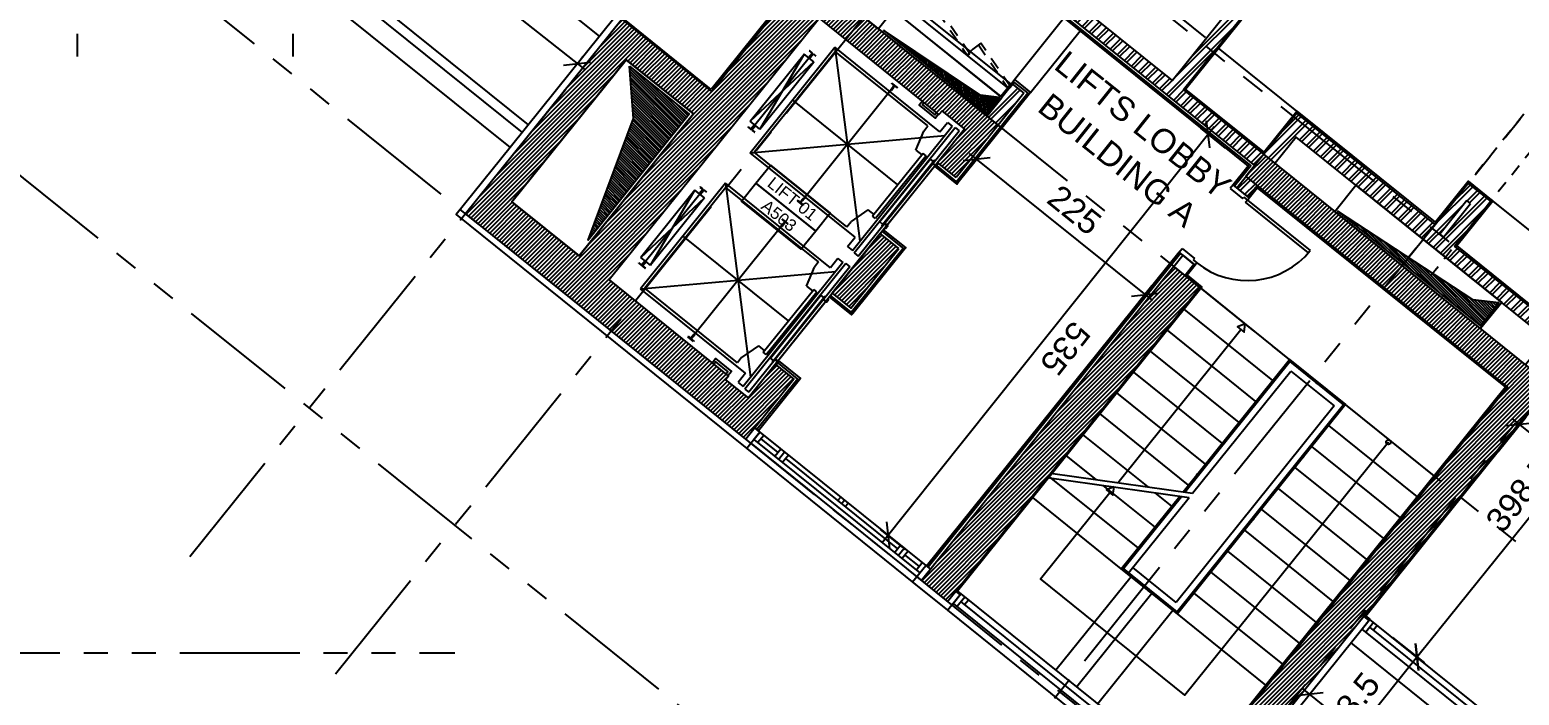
# Model space of a CAD drawing. Extents: x 186.8 to 246.9, y -2.6 to 70.8.
# Drawn here: x 206.82 to 222.35, y 35.06 to 41.99 of the extents above; entities that cross this region are included whole.
import ezdxf
from ezdxf.enums import TextEntityAlignment as Align

# ---------------------------------------------------------------- set-up
doc = ezdxf.new("R2010")
doc.units = 0
doc.header["$MEASUREMENT"] = 0
doc.header["$PDMODE"] = 35
doc.header["$PDSIZE"] = 0.3
for name, pattern in [('AXIS_100$0$A-AXIS$0$PHANTOM', [2.5, 1.25, -0.25, 0.25, -0.25, 0.25, -0.25]), ('HIDDEN2', [0.1875, 0.125, -0.0625]), ('S-9-10TH$0$HIDDEN2', [0.1875, 0.125, -0.0625])]:
    doc.linetypes.add(name, pattern=pattern)
doc.layers.get('0').update_dxf_attribs({"linetype": 'CONTINUOUS'})
doc.layers.get('DEFPOINTS').update_dxf_attribs({"linetype": 'CONTINUOUS'})
for name, color, linetype in [('A-ALU', 9, 'CONTINUOUS'), ('A-ANNO-EVTRTAG', 7, 'CONTINUOUS'), ('A-asc', 15, 'CONTINUOUS'), ('A-BALUST', 1, 'CONTINUOUS'), ('A-closet', 252, 'CONTINUOUS'), ('a-dim', 3, 'CONTINUOUS'), ('A-Door', 1, 'CONTINUOUS'), ('A-DOORS', 1, 'CONTINUOUS'), ('A-FLOR-HRAL', 15, 'CONTINUOUS'), ('A-FLOR-STRS', 40, 'CONTINUOUS'), ('A-FLOR-STRS-ARO', 1, 'CONTINUOUS'), ('A-HATCH-CONC', 8, 'CONTINUOUS'), ('A-HATCH-WALL', 8, 'CONTINUOUS'), ('A-NOMENCLATURE', 3, 'CONTINUOUS'), ('A-PLASTER', 8, 'CONTINUOUS'), ('A-PORTE', 1, 'CONTINUOUS'), ('A-PROJECTION', 9, 'CONTINUOUS'), ('a-revetement', 1, 'CONTINUOUS'), ('A-sect-marble', 1, 'CONTINUOUS'), ('a-shaft', 251, 'CONTINUOUS'), ('A-WALL', 4, 'CONTINUOUS'), ('AXIS_100$0$A-AXIS-100', 10, 'AXIS_100$0$A-AXIS$0$PHANTOM'), ('S-9-10TH$0$A-SHAFT 9-10TH', 8, 'CONTINUOUS'), ('S-9-10TH$0$A-STR 9-10TH', 2, 'CONTINUOUS'), ('S-9-10TH$0$S-DROPBEAM 9-10th', 2, 'S-9-10TH$0$HIDDEN2')]:
    doc.layers.add(name, color=color, linetype=linetype)
doc.styles.add('A100-STEXT', font='ARIAL.TTF', dxfattribs={"height": 0.25})
doc.styles.add('BLOCK', font='ARIAL.TTF', dxfattribs={"width": 0.8, "height": 0.25})
doc.dimstyles.new('A100-DIM', dxfattribs={"dimtxt": 0.25, "dimasz": 0.2, "dimexe": 0.1, "dimexo": 0.3, "dimgap": 0.1, "dimtad": 1, "dimlfac": 100, "dimrnd": 0.5, "dimdsep": 46, "dimtxsty": 'A100-STEXT', "dimblk1": 'OBLIQUE', "dimblk2": 'OBLIQUE', "dimsah": 1, "dimcen": -0.05, "dimdle": 0.1, "dimclrd": 15, "dimclre": 15, "dimclrt": 256, "dimadec": 0, "dimazin": 0, "dimtfac": 0.28, "dimtix": 1, "dimtmove": 2, "dimatfit": 3, "dimldrblk": 'OBLIQUE', "dimfxl": 0, "dimtolj": 1, "dimarcsym": 0})
pattern_1 = [(45, (195.387175, -3e-10), (-0.022097087, 0.022097087), [])]
pattern_2 = [(45, (195.38718, -3e-10), (-0.06629126, 0.06629126), []), (45, (195.43137, -3e-10), (-0.06629126, 0.06629126), [])]

# ---------------------------------------------------------------- blocks, each defined once
blk = doc.blocks.new('Rail3kg')
for p, q in [((3, 0), (-3, 0)), ((-43.5, -58), (-11, -58)), ((-43.5, -60), (-43.5, -58)), ((-43.5, -60), (-11, -60)), ((-8, -5), (-8, -55)), ((-6, -5), (-6, -55)), ((-3, -2), (3, -2)), ((6, -5), (6, -55)), ((8, -5), (8, -55)), ((11, -58), (43.5, -58)), ((11, -60), (43.5, -60)), ((43.5, -60), (43.5, -58))]:
    blk.add_line(p, q)
for centre, radius, start, end in [((-3, -5), 5, 90, 180), ((3, -5), 5, 0, 90), ((-11, -55), 5, 270, 360), ((-11, -55), 3, 270, 0), ((-3, -5), 3, 90, 180), ((3, -5), 3, 0, 90), ((11, -55), 5, 180, 270), ((11, -55), 3, 180, 270)]:
    blk.add_arc(centre, radius, start, end)
blk = doc.blocks.new('T75-3')
for p, q in [((1, 5), (0, 4)), ((0, -4), (0, 4)), ((1, 5), (30, 5)), ((30, 4), (30, 5)), ((32, 3), (51, 3)), ((57, 35), (55, 7)), ((59, 37), (62, 37)), ((62, -38), (62, 37)), ((0, -4), (1, -5)), ((1, -5), (30, -5)), ((30, -5), (30, -4)), ((32, -3), (51, -3)), ((55, -7), (57, -35)), ((59, -38), (62, -38))]:
    blk.add_line(p, q)
for centre, radius, start, end in [((32, 4), 1.5, 180, 270), ((51, 7), 4, 270, 356.6822), ((59, 35), 2.5, 90, 176.6822), ((32, -4), 1.5, 90, 180), ((51, -7), 4, 3.3178, 90), ((59, -35), 2.5, 183.3178, 270)]:
    blk.add_arc(centre, radius, start, end)
blk = doc.blocks.new('ascenseurs')
at = {"layer": 'A-asc'}
for p, q in [((1.6, 0.03), (1.6, 0.03)), ((1.815, 0), (1.87, 0)), ((1.815, -1.68), (1.815, 0)), ((1.87, -1.68), (1.87, 0)), ((1.72, -0.134), (0.315, -0.134)), ((0.315, -1.546), (1.785, -0.134)), ((0.315, -0.134), (1.785, -1.546)), ((0.315, -1.546), (0.315, -0.134)), ((1.05, -1.565), (1.05, -0.115)), ((1.72, -0.01), (1.785, -0.01)), ((1.72, -0.134), (1.72, -0.01)), ((1.785, -1.67), (1.785, -0.01)), ((1.585, -0.165), (0.345, -0.165)), ((0.345, -1.515), (0.345, -0.165)), ((1.585, -0.235), (1.585, -0.165)), ((1.645, -0.44), (1.585, -0.235)), ((0.24, -0.39), (0.11, -0.39)), ((0.11, -1.29), (0.11, -0.39)), ((0.24, -0.39), (0.11, -1.29)), ((0.11, -0.39), (0.24, -1.29)), ((0.175, -0.39), (0.175, -1.29)), ((0.24, -1.29), (0.24, -0.39)), ((1.645, -0.44), (1.725, -0.44)), ((1.765, -0.42), (1.725, -0.42)), ((1.725, -0.42), (1.725, -1.26)), ((1.765, -0.42), (1.765, -1.26)), ((1.862, -0.42), (1.822, -0.42)), ((1.822, -0.42), (1.822, -1.26)), ((1.862, -0.42), (1.862, -1.26)), ((1.725, -0.84), (0.315, -0.84)), ((1.645, -1.24), (1.585, -1.445)), ((1.645, -1.24), (1.725, -1.24)), ((0.24, -1.29), (0.11, -1.29)), ((1.765, -1.26), (1.725, -1.26)), ((1.862, -1.26), (1.822, -1.26)), ((1.72, -1.546), (0.315, -1.546)), ((1.585, -1.515), (0.345, -1.515)), ((1.585, -1.515), (1.585, -1.445)), ((1.72, -1.67), (1.72, -1.546)), ((1.72, -1.67), (1.785, -1.67)), ((1.815, -1.68), (1.87, -1.68)), ((1.72, -1.83), (1.72, -1.954)), ((1.72, -1.83), (1.785, -1.83)), ((1.785, -1.83), (1.785, -3.49)), ((1.815, -1.82), (1.87, -1.82)), ((1.815, -1.82), (1.815, -3.5)), ((1.87, -1.82), (1.87, -3.5)), ((1.72, -1.954), (0.315, -1.954)), ((0.315, -1.954), (1.785, -3.366)), ((0.315, -3.366), (1.785, -1.954)), ((0.315, -1.954), (0.315, -3.366)), ((1.585, -1.985), (0.345, -1.985)), ((0.345, -1.985), (0.345, -3.335)), ((1.05, -1.935), (1.05, -3.385)), ((1.585, -1.985), (1.585, -2.055)), ((1.645, -2.26), (1.585, -2.055)), ((0.24, -2.21), (0.11, -2.21)), ((0.11, -2.21), (0.11, -3.11)), ((0.24, -3.11), (0.11, -2.21)), ((0.11, -3.11), (0.24, -2.21)), ((0.175, -3.11), (0.175, -2.21)), ((0.24, -2.21), (0.24, -3.11)), ((1.645, -2.26), (1.725, -2.26)), ((1.765, -2.24), (1.725, -2.24)), ((1.725, -3.08), (1.725, -2.24)), ((1.765, -3.08), (1.765, -2.24)), ((1.862, -2.24), (1.822, -2.24)), ((1.822, -3.08), (1.822, -2.24)), ((1.862, -3.08), (1.862, -2.24)), ((1.725, -2.66), (0.315, -2.66)), ((1.645, -3.06), (1.585, -3.265)), ((1.645, -3.06), (1.725, -3.06)), ((1.765, -3.08), (1.725, -3.08)), ((1.862, -3.08), (1.822, -3.08)), ((0.24, -3.11), (0.11, -3.11)), ((1.72, -3.366), (0.315, -3.366)), ((1.585, -3.335), (0.345, -3.335)), ((1.585, -3.265), (1.585, -3.335)), ((1.72, -3.366), (1.72, -3.49)), ((1.72, -3.49), (1.785, -3.49)), ((1.815, -3.5), (1.87, -3.5))]:
    blk.add_line(p, q, dxfattribs=at)
for points in [[(1.378, 0), (1.378, -0.055), (1.592, -0.055), (1.592, 0)], [(1.402, 0), (1.402, -0.03), (1.567, -0.03), (1.567, 0)], [(1.378, -3.5), (1.378, -3.445), (1.592, -3.445), (1.592, -3.5)], [(1.402, -3.5), (1.402, -3.47), (1.567, -3.47), (1.567, -3.5)]]:
    blk.add_lwpolyline(points, dxfattribs=at)
for points in [[(1.862, -0.434, 0.414214), (1.868, -0.44), (1.907, -0.44, 0.414214), (1.913, -0.434), (1.913, -0.405), (1.91, -0.405), (1.91, -0.434, -0.414214), (1.907, -0.437), (1.868, -0.437, -0.414214), (1.865, -0.434), (1.865, -0.405), (1.862, -0.405)], [(1.865, -1.246), (1.865, -1.275), (1.862, -1.275), (1.862, -1.246, -0.414214), (1.868, -1.24), (1.907, -1.24, -0.414214), (1.913, -1.246), (1.913, -1.275), (1.91, -1.275), (1.91, -1.246, 0.414214), (1.907, -1.243), (1.868, -1.243, 0.414214)], [(1.865, -2.254), (1.865, -2.225), (1.862, -2.225), (1.862, -2.254, 0.414214), (1.868, -2.26), (1.907, -2.26, 0.414214), (1.913, -2.254), (1.913, -2.225), (1.91, -2.225), (1.91, -2.254, -0.414214), (1.907, -2.257), (1.868, -2.257, -0.414214)], [(1.862, -3.066, -0.414214), (1.868, -3.06), (1.907, -3.06, -0.414214), (1.913, -3.066), (1.913, -3.095), (1.91, -3.095), (1.91, -3.066, 0.414214), (1.907, -3.063), (1.868, -3.063, 0.414214), (1.865, -3.066), (1.865, -3.095), (1.862, -3.095)]]:
    blk.add_lwpolyline(points, format="xyb", close=True, dxfattribs=at)
at = {"layer": 'A-asc', "yscale": 0.0009999999999994458, "zscale": 0.001}
for name, p, xscale, rotation in [('T75-3', (1.05, -0.115), 0.0009999999999994458, 90), ('Rail3kg', (0.175, -0.39), -0.0009999999999976694, 180), ('T75-3', (1.05, -1.565), -0.0009999999999994458, 90), ('T75-3', (1.05, -1.935), 0.0009999999999994458, 90), ('Rail3kg', (0.175, -2.21), -0.0009999999999976694, 180), ('T75-3', (1.05, -3.385), -0.0009999999999994458, 90)]:
    blk.add_blockref(name, p, dxfattribs=dict(at, xscale=xscale, rotation=rotation))
at = {"layer": 'A-asc', "xscale": 0.0009999999999976694, "yscale": 0.0009999999999994458, "zscale": 0.001}
for p in [(0.175, -1.29), (0.175, -3.11)]:
    blk.add_blockref('Rail3kg', p, dxfattribs=at)
blk = doc.blocks.new('EVTRTAG')
at = {"color": 7}
for points in [[(-0.008, 0.00482), (0.008, 0.00482), (0.008, 0), (-0.008, 0)], [(-0.008, 0), (0.008, 0), (0.008, -0.00482), (-0.008, -0.00482)]]:
    blk.add_lwpolyline(points, close=True, dxfattribs=at)
at = {"color": 7, "style": 'BLOCK'}
blk.add_attdef('EVTR', text='', height=0.0025, dxfattribs=at).set_placement((0, 0.00225), align=Align.MIDDLE)
blk.add_attdef('DWG', text='', height=0.0025, rotation=360, dxfattribs=at).set_placement((0, -0.00225), align=Align.MIDDLE)
blk = doc.blocks.new('A$C2E6C1293')
at = {"layer": 'A-FLOR-HRAL'}
for p, q in [((-2.543, 1.2), (-1.777, -0.085)), ((-2.486, 1.2), (-1.72, -0.085)), ((-2.785, -0.085), (-1.777, -0.085)), ((-2.715, -0.665), (-2.715, -0.085)), ((-1.72, -0.085), (-0.085, -0.085)), ((-1.72, -0.085), (-0.085, -0.085)), ((-0.085, -0.085), (-0.085, -0.665)), ((-0.085, -0.665), (-2.715, -0.665))]:
    blk.add_line(p, q, dxfattribs=at)
for points in [[(-1.77, 0), (0, 0), (0, -0.75), (-2.8, -0.75), (-2.8, 0), (-1.828, 0)], [(-1.761, -0.015), (-0.015, -0.015), (-0.015, -0.735), (-2.785, -0.735), (-2.785, -0.015), (-1.819, -0.015)]]:
    blk.add_lwpolyline(points, dxfattribs=at)
for points in [[(-1.55, -0.015), (-1.55, 0), (-1.53, 0), (-1.53, -0.015)], [(-0.71, -0.015), (-0.71, 0), (-0.69, 0), (-0.69, -0.015)], [(-2.39, -0.015), (-2.39, 0), (-2.37, 0), (-2.37, -0.015)], [(-2.8, -0.365), (-2.785, -0.365), (-2.785, -0.385), (-2.8, -0.385)], [(-0.015, -0.365), (0, -0.365), (0, -0.385), (-0.015, -0.385)], [(-2.39, -0.75), (-2.39, -0.735), (-2.37, -0.735), (-2.37, -0.75)], [(-1.55, -0.75), (-1.55, -0.735), (-1.53, -0.735), (-1.53, -0.75)], [(-0.71, -0.75), (-0.71, -0.735), (-0.69, -0.735), (-0.69, -0.75)]]:
    blk.add_lwpolyline(points, close=True, dxfattribs=at)
blk = doc.blocks.new('P90E21.5D')
at = {"layer": 'A-PORTE'}
for p, q in [((0, 0), (-0.031, -0.039)), ((0.168, -0.135), (0, 0)), ((-0.031, -0.039), (0.097, -0.142)), ((0.097, -0.142), (0.11, -0.127)), ((0.11, -0.127), (0.149, -0.158)), ((0.13, -0.181), (0.155, -0.15)), ((0.149, -0.158), (0.168, -0.135)), ((0.785, -0.708), (0.13, -0.181)), ((0.149, -0.158), (0.803, -0.685)), ((-0.564, -0.701), (-0.533, -0.662)), ((-0.396, -0.836), (-0.564, -0.701)), ((-0.533, -0.662), (-0.404, -0.766)), ((-0.404, -0.766), (-0.417, -0.781)), ((-0.417, -0.781), (-0.378, -0.813)), ((-0.378, -0.813), (-0.396, -0.836))]:
    blk.add_line(p, q, dxfattribs=at)
blk.add_arc((0.149, -0.158), 0.84, 231.1937, 321.1937, dxfattribs=at)
blk = doc.blocks.new('A$C59A015EB')
at = {"layer": 'A-ALU'}
for p, q in [((21.064, 36.014), (21.145, 36.116)), ((21.103, 35.983), (21.184, 36.084)), ((21.145, 36.116), (23.499, 34.223)), ((21.183, 36.002), (21.223, 36.053)), ((21.064, 36.014), (23.417, 34.122)), ((25.41, 35.849), (25.328, 35.748)), ((25.41, 35.849), (25.328, 35.748)), ((25.41, 35.849), (25.328, 35.748)), ((25.449, 35.818), (25.367, 35.717)), ((25.488, 35.787), (25.447, 35.736))]:
    blk.add_line(p, q, dxfattribs=at)
for points in [[(23.419, 34.204), (21.144, 36.034)], [(27.923, 33.661), (25.328, 35.748)], [(27.925, 33.743), (25.408, 35.767)], [(28.005, 33.762), (25.41, 35.849)]]:
    blk.add_lwpolyline(points, dxfattribs=at)
blk = doc.blocks.new('A$C696A6D5F')
at = {"layer": 'A-ALU'}
for p, q in [((-0.063, -0.078), (0, 0)), ((0, 0), (1.73, -1.391)), ((-0.063, -0.078), (1.667, -1.469)), ((-0.024, -0.109), (0.039, -0.031)), ((0.008, -0.07), (0.187, -0.214)), ((0.156, -0.253), (0.218, -0.175)), ((0.195, -0.285), (0.257, -0.207)), ((0.233, -0.316), (0.296, -0.238)), ((0.265, -0.277), (1.434, -1.217)), ((0.81, -0.716), (0.842, -0.677)), ((0.849, -0.747), (0.881, -0.708)), ((0.888, -0.778), (0.92, -0.739)), ((1.402, -1.256), (1.465, -1.178)), ((1.441, -1.287), (1.504, -1.21)), ((1.48, -1.319), (1.543, -1.241)), ((1.66, -1.399), (1.512, -1.28)), ((1.628, -1.438), (1.691, -1.36)), ((1.667, -1.469), (1.73, -1.391))]:
    blk.add_line(p, q, dxfattribs=at)
blk = doc.blocks.new('_OBLIQUE')
at = {"color": 0, "linetype": 'ByBlock'}
blk.add_line((-0.5, -0.5), (0.5, 0.5), dxfattribs=at)
blk = doc.blocks.new('*D133')
at = {"layer": 'a-dim', "color": 15, "lineweight": -2}
for p, q in [((221.031, 35.661), (221.364, 35.394)), ((220.105, 33.987), (221.349, 35.534)), ((219.912, 34.27), (220.245, 34.003))]:
    blk.add_line(p, q, dxfattribs=at)
at = {"layer": 'DEFPOINTS', "color": 0}
for p in [(220.797, 35.849), (221.286, 35.456), (219.678, 34.458)]:
    blk.add_point(p, dxfattribs=at)
at = {"layer": 'a-dim', "color": 15, "lineweight": -2, "xscale": 0.2, "yscale": 0.2, "zscale": 0.2}
for p, rotation in [((221.286, 35.456), 51.19370936376668), ((220.167, 34.065), 231.1937093637667)]:
    blk.add_blockref('_OBLIQUE', p, dxfattribs=dict(at, rotation=rotation))
at = {"layer": 'a-dim', "insert": (220.549, 34.903), "char_height": 0.25, "attachment_point": 5, "rotation": 51.1937, "style": 'A100-STEXT'}
blk.add_mtext('\\A1;178.5', dxfattribs=at)
blk = doc.blocks.new('*D134')
at = {"layer": 'a-dim', "color": 15, "lineweight": -2}
for p, q in [((223.549, 38.75), (223.705, 38.624)), ((221.223, 35.378), (223.846, 38.639)), ((221.031, 35.661), (221.364, 35.394))]:
    blk.add_line(p, q, dxfattribs=at)
at = {"layer": 'DEFPOINTS', "color": 0}
for p in [(223.783, 38.562), (223.783, 38.562), (220.797, 35.849)]:
    blk.add_point(p, dxfattribs=at)
at = {"layer": 'a-dim', "color": 15, "lineweight": -2, "xscale": 0.2, "yscale": 0.2, "zscale": 0.2}
for p, rotation in [((223.783, 38.562), 51.19370936376686), ((221.286, 35.456), 231.1937093637669)]:
    blk.add_blockref('_OBLIQUE', p, dxfattribs=dict(at, rotation=rotation))
at = {"layer": 'a-dim', "insert": (222.357, 37.152), "char_height": 0.25, "attachment_point": 5, "rotation": 51.1937, "style": 'A100-STEXT'}
blk.add_mtext('\\A1;398.5', dxfattribs=at)
blk = doc.blocks.new('*D135')
at = {"layer": 'a-dim', "color": 15, "lineweight": -2}
for p, q in [((222.133, 37.598), (222.422, 37.958)), ((226.571, 34.492), (222.281, 37.942)), ((226.267, 34.274), (226.556, 34.633))]:
    blk.add_line(p, q, dxfattribs=at)
at = {"layer": 'DEFPOINTS', "color": 0}
for p in [(222.359, 37.88), (221.945, 37.365), (226.079, 34.04)]:
    blk.add_point(p, dxfattribs=at)
at = {"layer": 'a-dim', "color": 15, "lineweight": -2, "xscale": 0.2, "yscale": 0.2, "zscale": 0.2}
for p, rotation in [((222.359, 37.88), 141.1937093617621), ((226.493, 34.555), 321.1937093617621)]:
    blk.add_blockref('_OBLIQUE', p, dxfattribs=dict(at, rotation=rotation))
at = {"layer": 'a-dim', "insert": (224.569, 36.395), "char_height": 0.25, "attachment_point": 5, "rotation": 321.1937, "style": 'A100-STEXT'}
blk.add_mtext('\\A1;530.5', dxfattribs=at)
blk = doc.blocks.new('*D138')
at = {"layer": 'a-dim', "color": 15, "lineweight": -2}
for p, q in [((209.752, 43.932), (209.772, 43.958)), ((209.632, 43.941), (212.609, 41.579)), ((212.572, 41.694), (212.592, 41.719))]:
    blk.add_line(p, q, dxfattribs=at)
at = {"layer": 'DEFPOINTS', "color": 0}
for p in [(209.566, 43.697), (212.53, 41.641), (212.386, 41.459)]:
    blk.add_point(p, dxfattribs=at)
at = {"layer": 'a-dim', "color": 15, "lineweight": -2, "xscale": 0.2, "yscale": 0.2, "zscale": 0.2}
for p, rotation in [((209.71, 43.879), 141.5617516908165), ((212.53, 41.641), 321.5617516908165)]:
    blk.add_blockref('_OBLIQUE', p, dxfattribs=dict(at, rotation=rotation))
at = {"layer": 'a-dim', "insert": (211.262, 42.938), "char_height": 0.25, "attachment_point": 5, "rotation": 321.5618, "style": 'A100-STEXT'}
blk.add_mtext('\\A1;360', dxfattribs=at)
blk = doc.blocks.new('*D148')
at = {"layer": 'a-dim', "color": 15, "lineweight": -2}
for p, q in [((216.618, 40.706), (218.528, 39.171)), ((216.771, 40.736), (216.634, 40.565)), ((218.524, 39.326), (218.387, 39.155))]:
    blk.add_line(p, q, dxfattribs=at)
at = {"layer": 'DEFPOINTS', "color": 0}
for p in [(216.959, 40.97), (218.712, 39.56), (218.45, 39.233)]:
    blk.add_point(p, dxfattribs=at)
at = {"layer": 'a-dim', "color": 15, "lineweight": -2, "xscale": 0.2, "yscale": 0.2, "zscale": 0.2}
for p, rotation in [((216.696, 40.643), 141.1937093698008), ((218.45, 39.233), 321.1937093698008)]:
    blk.add_blockref('_OBLIQUE', p, dxfattribs=dict(at, rotation=rotation))
at = {"layer": 'a-dim', "insert": (217.716, 40.116), "char_height": 0.25, "attachment_point": 5, "rotation": 321.1937, "style": 'A100-STEXT'}
blk.add_mtext('\\A1;225', dxfattribs=at)
blk = doc.blocks.new('*D149')
at = {"layer": 'a-dim', "color": 15, "lineweight": -2}
for p, q in [((219.173, 40.984), (215.711, 36.646)), ((219.292, 40.76), (219.032, 40.968)), ((215.955, 36.578), (215.695, 36.786))]:
    blk.add_line(p, q, dxfattribs=at)
at = {"layer": 'DEFPOINTS', "color": 0}
for p in [(219.527, 40.573), (215.773, 36.724), (216.19, 36.391)]:
    blk.add_point(p, dxfattribs=at)
at = {"layer": 'a-dim', "color": 15, "lineweight": -2, "xscale": 0.2, "yscale": 0.2, "zscale": 0.2}
for p, rotation in [((219.11, 40.905), 51.40789820197559), ((215.773, 36.724), 231.4078982019756)]:
    blk.add_blockref('_OBLIQUE', p, dxfattribs=dict(at, rotation=rotation))
at = {"layer": 'a-dim', "insert": (217.62, 38.673), "char_height": 0.25, "attachment_point": 5, "rotation": 231.4079, "style": 'A100-STEXT'}
blk.add_mtext('\\A1;535', dxfattribs=at)
blk = doc.blocks.new('*D150')
at = {"layer": 'a-dim', "color": 15, "lineweight": -2}
for p, q in [((222.841, 32.918), (220.091, 35.13)), ((220.242, 35.16), (220.106, 34.99)), ((222.837, 33.073), (222.701, 32.903))]:
    blk.add_line(p, q, dxfattribs=at)
at = {"layer": 'DEFPOINTS', "color": 0}
for p in [(220.43, 35.393), (220.168, 35.068), (223.025, 33.307)]:
    blk.add_point(p, dxfattribs=at)
at = {"layer": 'a-dim', "color": 15, "lineweight": -2, "xscale": 0.2, "yscale": 0.2, "zscale": 0.2}
for p, rotation in [((220.168, 35.068), 141.1937093687727), ((222.763, 32.981), 321.1937093687727)]:
    blk.add_blockref('_OBLIQUE', p, dxfattribs=dict(at, rotation=rotation))
at = {"layer": 'a-dim', "insert": (221.609, 34.202), "char_height": 0.25, "attachment_point": 5, "rotation": 321.1937, "style": 'A100-STEXT'}
blk.add_mtext('\\A1;333', dxfattribs=at)

msp = doc.modelspace()

# ---------------------------------------------------------------- hatches: boundary and pattern name
at = {"layer": 'A-HATCH-CONC', "ltscale": 4}
h = msp.add_hatch(dxfattribs=at)
h.set_pattern_fill('ANSI31', color=256, scale=0.25, style=0)
h.set_pattern_definition(pattern_1)
h.paths.add_polyline_path([(215.05647, 42.11482), (216.30326, 41.11206), (216.33459, 41.15103), (216.56837, 40.96301), (216.28635, 40.61233), (216.48117, 40.45565), (216.91993, 41.00124), (213.99767, 43.35132), (213.80969, 43.11758), (214.74478, 42.36551), (213.93009, 41.35247), (212.99496, 42.10449), (211.36557, 40.07839), (214.28783, 37.72831), (214.78918, 38.35172), (214.59436, 38.5084), (214.31235, 38.15773), (214.07857, 38.34573), (214.10991, 38.3847), (212.86308, 39.3874)])
h.paths.add_polyline_path([(213.74208, 41.11869), (212.55137, 39.63807), (211.85003, 40.2021), (213.04076, 41.68273)], flags=16)
at = {"layer": 'A-HATCH-CONC'}
h = msp.add_hatch(dxfattribs=at)
h.set_pattern_fill('ANSI31', color=256, scale=0.25, style=0)
h.set_pattern_definition(pattern_1)
h.paths.add_polyline_path([(222.67584, 38.2972), (219.69124, 40.69742), (219.50324, 40.46364), (222.23068, 38.27023), (221.0081, 36.74999), (221.43158, 36.74999)])
h = msp.add_hatch(dxfattribs=at)
h.set_pattern_fill('ANSI31', color=256, scale=0.25, style=0)
h.set_pattern_definition(pattern_1)
h.paths.add_polyline_path([(215.88581, 39.71535), (215.69101, 39.87202), (215.18972, 39.2487), (215.38454, 39.09203)], flags=17)
h = msp.add_hatch(dxfattribs=at)
h.set_pattern_fill('ANSI31', color=256, scale=0.25, style=0)
h.set_pattern_definition(pattern_1)
h.paths.add_polyline_path([(219.02395, 39.30918), (218.75121, 39.52852), (216.51671, 36.74999), (216.96585, 36.74999)])
h = msp.add_hatch(dxfattribs=at)
h.set_pattern_fill('ANSI31', color=256, scale=0.25, style=0)
h.set_pattern_definition(pattern_1)
h.paths.add_polyline_path([(216.96585, 36.74999), (216.51671, 36.74999), (216.11911, 36.25559), (216.39186, 36.03625)])
h = msp.add_hatch(dxfattribs=at)
h.set_pattern_fill('ANSI31', color=256, scale=0.25, style=0)
h.set_pattern_definition(pattern_1)
h.paths.add_polyline_path([(221.43158, 36.74999), (221.0081, 36.74999), (218.84655, 34.06218), (219.10371, 33.85537)])
at = {"layer": 'A-HATCH-WALL'}
h = msp.add_hatch(dxfattribs=at)
h.set_pattern_fill('ANSI32', color=256, scale=0.25, style=0)
h.set_pattern_definition(pattern_2)
h.paths.add_polyline_path([(216.67662, 43.57093), (217.96241, 42.53689), (217.64907, 42.14726), (219.59724, 40.58053), (219.69124, 40.69742), (218.85353, 41.37111), (221.86164, 45.11161), (221.74475, 45.20561), (218.73664, 41.46512), (217.85996, 42.17014), (218.20464, 42.59874), (216.56817, 43.91479), (215.28346, 42.31729), (215.40035, 42.22328), (216.55973, 43.66493), (216.59869, 43.6336), (215.43931, 42.19195), (215.51724, 42.12928)])
h = msp.add_hatch(dxfattribs=at)
h.set_pattern_fill('ANSI32', color=256, scale=0.25, style=0)
h.set_pattern_definition([(45, (223.95554, 32.44), (-0.06629126, 0.06629126), []), (45, (223.99974, 32.44), (-0.06629126, 0.06629126), [])])
h.paths.add_polyline_path([(217.18627, 41.33243), (217.06938, 41.42643), (216.80304, 41.09524), (216.91993, 41.00124)])
h = msp.add_hatch(dxfattribs=at)
h.set_pattern_fill('ANSI32', color=256, scale=0.25, style=0)
h.set_pattern_definition(pattern_2)
h.paths.add_polyline_path([(220.03592, 41.12602), (219.69124, 40.69742), (219.80813, 40.60342), (220.02747, 40.87616), (221.35223, 39.81079), (221.47757, 39.96665)])
h = msp.add_hatch(dxfattribs=at)
h.set_pattern_fill('ANSI32', color=256, scale=0.25, style=0)
h.set_pattern_definition(pattern_2)
h.paths.add_polyline_path([(219.62013, 40.36964), (219.50324, 40.46364), (219.40923, 40.34675), (219.52612, 40.25275)])
h = msp.add_hatch(dxfattribs=at)
h.set_pattern_fill('ANSI32', color=256, scale=0.25, style=0)
h.set_pattern_definition(pattern_2)
h.paths.add_polyline_path([(222.05603, 40.20724), (221.82225, 40.39524), (221.35223, 39.81079), (221.58601, 39.62279)])
h.paths.add_polyline_path([(221.56313, 39.83368), (221.52416, 39.86501), (221.80617, 40.21568), (221.84514, 40.18435)], flags=16)
h = msp.add_hatch(dxfattribs=at)
h.set_pattern_fill('ANSI32', color=256, scale=0.25, style=0)
h.set_pattern_definition(pattern_2)
h.paths.add_polyline_path([(223.34182, 39.1732), (223.40449, 39.25113), (223.2876, 39.34513), (222.84892, 38.79964), (221.68002, 39.73968), (221.58601, 39.62279), (222.63803, 38.77675), (222.41868, 38.50401), (222.49661, 38.44134), (222.71595, 38.71409), (222.81726, 38.63262), (222.59792, 38.35987), (222.67584, 38.2972), (223.23986, 38.99855), (225.98289, 36.7926), (225.94863, 36.74999), (226.26944, 36.74999), (226.30305, 36.79178)])
at = {"layer": 'a-shaft'}
h = msp.add_hatch(dxfattribs=at)
h.set_pattern_fill('_USER,_O', color=256, scale=0.02, angle=135, pattern_type=0)
h.set_pattern_definition([(96.193709368, (-278347.755282, 193592.289034), (-0.0198832563094, -0.0021578041), [])])
h.paths.add_polyline_path([(216.7999, 41.12325), (216.93181, 41.28728), (216.73652, 41.31251), (215.7232, 41.98914)])
h = msp.add_hatch(dxfattribs=at)
h.set_pattern_fill('_USER', color=256, scale=0.02, angle=135, style=0, pattern_type=0)
h.set_pattern_definition([(135, (195.387175, -3e-10), (-0.014142136, -0.014142136), [])])
h.paths.add_polyline_path([(213.6999, 41.11411), (213.07578, 41.61607), (213.1162, 41.07), (212.6441, 39.80125)])
h = msp.add_hatch(dxfattribs=at)
h.set_pattern_fill('_USER,_O', color=256, scale=0.02, angle=135, pattern_type=0)
h.set_pattern_definition([(135, (195.387175, -3e-10), (-0.014142136, -0.014142136), [])])
h.paths.add_polyline_path([(220.45967, 40.10512), (221.94807, 38.90814), (222.14234, 39.14972), (221.86875, 39.18028)])

# ---------------------------------------------------------------- linework, layer by layer
at = {"layer": 'A-ALU'}
for points in [[(210.14346, 44.03195), (212.76181, 41.92627)], [(223.19461, 33.51694), (220.59965, 35.60382)]]:
    msp.add_lwpolyline(points, dxfattribs=at)
at = {"layer": 'A-BALUST'}
for points in [[(209.33817, 43.03059), (211.95651, 40.92491)], [(209.40084, 43.10851), (212.01918, 41.00284)]]:
    msp.add_lwpolyline(points, dxfattribs=at)
at = {"layer": 'A-closet'}
for p, q in [((218.22573, 42.60103), (219.07903, 41.91481)), ((220.03363, 41.14711), (219.2193, 41.802)), ((222.07712, 40.20953), (223.22264, 39.28829))]:
    msp.add_line(p, q, dxfattribs=at)
at = {"layer": 'A-Door', "linetype": 'HIDDEN2'}
for points in [[(216.29499, 42.17638), (216.59928, 41.72749), (216.62411, 41.74434), (216.32029, 42.19253)], [(216.7158, 41.83797), (217.02009, 41.38908), (217.04491, 41.40592), (216.74109, 41.85412)]]:
    msp.add_lwpolyline(points, dxfattribs=at)
at = {"layer": 'A-FLOR-STRS'}
for p, q in [((219.95897, 38.55723), (219.03554, 39.29986)), ((219.7835, 38.33904), (218.86007, 39.08167)), ((219.60803, 38.12084), (218.68459, 38.86347)), ((219.43255, 37.90265), (218.50912, 38.64527)), ((219.25708, 37.68445), (218.33365, 38.42708)), ((219.08161, 37.46626), (218.15817, 38.20888)), ((221.46686, 37.34459), (220.54342, 38.08722)), ((218.90613, 37.24806), (217.9827, 37.99069)), ((218.48284, 37.22916), (217.80723, 37.77249)), ((221.29139, 37.12639), (220.36795, 37.86902)), ((221.11591, 36.9082), (220.19248, 37.65083)), ((217.94125, 37.3054), (217.63175, 37.5543)), ((220.94044, 36.69), (220.01701, 37.43263)), ((218.37972, 36.59348), (217.45628, 37.3361)), ((218.20424, 36.37528), (217.28081, 37.11791)), ((218.55519, 36.81167), (218.01654, 37.24485)), ((218.73066, 37.02987), (218.55814, 37.16861)), ((220.76497, 36.47181), (219.84153, 37.21444)), ((220.58949, 36.25361), (219.66606, 36.99624)), ((220.41402, 36.03542), (219.49059, 36.77804)), ((220.23855, 35.81722), (219.31511, 36.55985)), ((220.06307, 35.59903), (219.13964, 36.34165)), ((218.30558, 36.29378), (217.52222, 35.3197)), ((218.52378, 36.11831), (217.74042, 35.14422)), ((219.8876, 35.38083), (218.96417, 36.12346)), ((218.74197, 35.94284), (217.95861, 34.96875)), ((219.71213, 35.16264), (218.78869, 35.90526))]:
    msp.add_line(p, q, dxfattribs=at)
at = {"layer": 'A-FLOR-STRS-ARO'}
for points in [[(218.16643, 37.2737), (219.45025, 38.8701)], [(220.98947, 37.69642), (218.86817, 35.05865), (217.36029, 36.27129), (218.08334, 37.17039)]]:
    msp.add_lwpolyline(points, dxfattribs=at)
for points in [[(219.49726, 38.92855), (219.41651, 38.89724), (219.484, 38.84297)], [(218.13034, 37.22883), (218.0496, 37.19752), (218.11708, 37.14325)]]:
    msp.add_lwpolyline(points, close=True, dxfattribs=at)
msp.add_circle((220.98947, 37.69642), 0.025, dxfattribs=at)
at = {"layer": 'A-PLASTER'}
for p, q in [((214.72369, 42.36322), (213.9278, 41.37356)), ((213.9278, 41.37356), (212.94981, 42.16005)), ((220.79706, 35.84929), (220.78765, 35.8376))]:
    msp.add_line(p, q, dxfattribs=at)
for points in [[(221.87333, 45.10221), (218.87462, 41.3734), (219.68895, 40.71851), (220.03363, 41.14711), (221.47528, 39.98774), (221.81996, 40.41633), (222.07712, 40.20953), (221.7011, 39.74196), (222.84663, 38.82073), (223.27591, 39.35453)], [(217.05769, 41.43583), (216.94802, 41.29946)], [(219.53781, 40.24335), (219.62241, 40.34855), (222.20959, 38.26794), (218.92887, 34.18847), (218.88601, 34.22293)], [(218.97379, 39.54201), (218.88919, 39.4368), (219.04504, 39.31147), (216.49761, 36.14369), (216.53262, 36.11554), (216.5233, 36.10395)], [(226.19964, 36.6632), (226.1334, 36.71647), (225.72606, 36.20994), (225.58579, 36.32275), (225.9618, 36.79031), (223.24215, 38.97746), (220.7542, 35.88376), (220.79706, 35.84929)]]:
    msp.add_lwpolyline(points, dxfattribs=at)
at = {"layer": 'A-PORTE', "ltscale": 4}
msp.add_line((216.63062, 41.76645), (216.59928, 41.72749), dxfattribs=at)
at = {"layer": 'A-PORTE'}
msp.add_lwpolyline([(215.78901, 42.44328), (217.05142, 41.42804), (217.02009, 41.38908), (215.75767, 42.40431)], close=True, dxfattribs=at)
at = {"layer": 'A-PORTE', "ltscale": 4}
msp.add_arc((217.02009, 41.38908), 0.54231, 120.960977, 135.903671, dxfattribs=at)
at = {"layer": 'A-PROJECTION', "ltscale": 4}
msp.add_line((215.6856, 42.3147), (216.94802, 41.29946), dxfattribs=at)
at = {"layer": 'A-PROJECTION'}
for p, q in [((217.08902, 41.4748), (217.60604, 42.11769)), ((217.25665, 41.33999), (217.77367, 41.98288)), ((215.69099, 39.87202), (216.28639, 40.61229)), ((215.69099, 39.87202), (216.28639, 40.61229)), ((214.59436, 38.5084), (215.18972, 39.2487)), ((214.59436, 38.5084), (215.18972, 39.2487)), ((214.29851, 37.62989), (216.05966, 36.21357)), ((214.29852, 37.62988), (216.05967, 36.21356)), ((214.34239, 37.68443), (216.10354, 36.26811)), ((218.74814, 34.0515), (216.39474, 35.9441))]:
    msp.add_line(p, q, dxfattribs=at)
msp.add_lwpolyline([(209.21283, 42.87473), (211.83117, 40.76906)], dxfattribs=at)
at = {"layer": 'a-revetement'}
for p, q in [((214.43638, 37.80133), (214.29851, 37.62989)), ((214.43638, 37.80133), (214.29851, 37.62989)), ((214.43639, 37.80132), (214.29852, 37.62988)), ((214.38183, 37.8452), (214.43638, 37.80133)), ((214.43639, 37.80132), (214.38183, 37.8452)), ((214.38183, 37.8452), (214.43638, 37.80133)), ((220.78765, 35.8376), (220.73311, 35.88147)), ((220.78765, 35.8376), (219.11439, 33.75695))]:
    msp.add_line(p, q, dxfattribs=at)
for points in [[(212.94041, 42.14836), (211.83117, 40.76906), (211.26715, 40.06771), (214.29851, 37.62989)], [(216.47654, 36.14155), (216.5233, 36.10395), (216.39474, 35.9441), (216.02849, 36.23864), (216.16636, 36.41008), (216.21312, 36.37248)]]:
    msp.add_lwpolyline(points, dxfattribs=at)
at = {"layer": 'A-sect-marble'}
for p, q in [((215.38911, 39.04984), (215.928, 39.71993)), ((215.94358, 39.7074), (215.4047, 39.03732))]:
    msp.add_line(p, q, dxfattribs=at)
for points in [[(217.63738, 42.15666), (217.60604, 42.11769), (219.52694, 40.5729), (219.37027, 40.37809)], [(217.65296, 42.14412), (217.63416, 42.12074), (219.55506, 40.57596), (219.38585, 40.36555)], [(216.48577, 40.41344), (217.22853, 41.33694), (217.09208, 41.44668), (217.07327, 41.4233), (217.05769, 41.43583), (217.08902, 41.4748), (217.25665, 41.33999), (216.50138, 40.40094)], [(218.80625, 39.67674), (216.17415, 36.40381)], [(218.82183, 39.66421), (216.18974, 36.39128)], [(214.83137, 38.35631), (214.40521, 37.8264)], [(214.84696, 38.34379), (214.4208, 37.81386)]]:
    msp.add_lwpolyline(points, dxfattribs=at)
for points in [[(216.26755, 40.58895), (216.25501, 40.57336), (216.48877, 40.38536), (216.50131, 40.40094)], [(215.70981, 39.8954), (215.72235, 39.91098), (215.95611, 39.72299), (215.94358, 39.7074)], [(215.17092, 39.22533), (215.15838, 39.20974), (215.39214, 39.02173), (215.40468, 39.03732)], [(214.61316, 38.53178), (214.6257, 38.54736), (214.85947, 38.35938), (214.84694, 38.34379)]]:
    msp.add_lwpolyline(points, close=True, dxfattribs=at)
at = {"layer": 'a-shaft'}
msp.add_lwpolyline([(215.7232, 41.98914), (216.7999, 41.12325), (216.93181, 41.28728), (216.73652, 41.31251), (215.7232, 41.98914)], dxfattribs=at)
for points in [[(213.07578, 41.61607), (213.6999, 41.11411), (212.6441, 39.80125), (213.1162, 41.07)], [(220.45967, 40.10512), (221.94807, 38.90814), (222.14234, 39.14972), (221.86875, 39.18028)]]:
    msp.add_lwpolyline(points, close=True, dxfattribs=at)
at = {"layer": 'A-WALL'}
for p, q in [((219.59724, 40.58053), (217.64907, 42.14726)), ((217.06938, 41.42643), (216.80304, 41.09524)), ((217.18627, 41.33243), (216.91993, 41.00124)), ((217.06938, 41.42643), (217.18627, 41.33243)), ((220.03592, 41.12602), (219.69124, 40.69742)), ((221.47757, 39.96665), (220.03592, 41.12602)), ((219.40923, 40.34675), (219.59724, 40.58053)), ((221.82225, 40.39524), (221.47757, 39.96665)), ((222.05603, 40.20724), (221.82225, 40.39524)), ((219.52612, 40.25275), (219.40923, 40.34675)), ((219.62013, 40.36964), (219.52612, 40.25275)), ((221.80617, 40.21568), (221.52416, 39.86501)), ((221.56313, 39.83368), (221.84514, 40.18435)), ((221.68002, 39.73968), (222.05603, 40.20724)), ((221.84514, 40.18435), (221.80617, 40.21568)), ((221.52416, 39.86501), (221.56313, 39.83368)), ((218.75121, 39.52852), (218.84521, 39.64541)), ((218.9621, 39.55141), (218.84521, 39.64541)), ((222.84892, 38.79964), (221.68002, 39.73968)), ((218.8681, 39.43452), (218.9621, 39.55141))]:
    msp.add_line(p, q, dxfattribs=at)
at = {"layer": 'A-WALL', "ltscale": 4}
msp.add_line((218.84521, 39.64541), (218.9621, 39.55141), dxfattribs=at)
at = {"layer": 'A-WALL'}
for points in [[(219.69124, 40.69742), (218.85353, 41.37111), (221.86164, 45.11161), (221.74475, 45.20561), (218.73664, 41.46512), (217.85996, 42.17014), (218.20464, 42.59874), (216.56817, 43.91479), (215.28346, 42.31729)], [(222.41868, 38.50401), (222.63803, 38.77675), (220.02747, 40.87616), (219.80813, 40.60342)]]:
    msp.add_lwpolyline(points, dxfattribs=at)
at = {"layer": 'AXIS_100$0$A-AXIS-100'}
for p, q in [((207.31554, 63.4533), (207.31554, 41.71458)), ((209.56554, 63.4533), (209.56554, 41.71458)), ((208.49059, 36.50345), (229.94199, 63.17761)), ((210.01017, 35.2814), (231.46157, 61.95557)), ((232.5327, 31.01193), (196.7434, 59.79374)), ((231.27933, 29.45339), (195.49002, 58.2352)), ((214.68578, 31.52127), (236.13718, 58.19543)), ((216.20536, 30.29922), (237.65676, 56.97339)), ((228.64723, 26.18046), (192.85793, 54.96227)), ((227.01784, 24.15436), (191.22854, 52.93617)), ((193.38718, 35.5), (211.25575, 35.5))]:
    msp.add_line(p, q, dxfattribs=at)
at = {"layer": 'S-9-10TH$0$A-SHAFT 9-10TH'}
for points in [[(212.86308, 39.3874), (214.10991, 38.3847), (214.07857, 38.34573), (214.31235, 38.15773), (216.56837, 40.96301), (216.33459, 41.15103), (216.30326, 41.11206), (215.05647, 42.11482)], [(215.82977, 42.19876), (215.67309, 42.00394), (216.80304, 41.09524), (216.95971, 41.29006)], [(213.04076, 41.68273), (211.85003, 40.2021), (212.55137, 39.63807), (213.74208, 41.11869)], [(220.65089, 40.37481), (222.17046, 39.15277), (221.95112, 38.88002), (220.43155, 40.10207)]]:
    msp.add_lwpolyline(points, close=True, dxfattribs=at)
at = {"layer": 'S-9-10TH$0$A-STR 9-10TH'}
for points in [[(216.48121, 40.45562), (216.28635, 40.61233), (216.56837, 40.96301), (216.33459, 41.15103), (216.30326, 41.11206), (215.05647, 42.11482), (212.86308, 39.3874), (214.10991, 38.3847), (214.07857, 38.34573), (214.31235, 38.15773), (214.59436, 38.5084), (214.78918, 38.35172), (214.28783, 37.72831), (211.36557, 40.07839), (212.99496, 42.10449), (213.93009, 41.35247), (214.74478, 42.36551), (213.80969, 43.11758), (213.99767, 43.35132), (216.91993, 41.00124), (216.48117, 40.45565)], [(215.88582, 39.71534), (215.69101, 39.87202), (215.18972, 39.2487), (215.38454, 39.09203), (215.88581, 39.71535)]]:
    msp.add_lwpolyline(points, dxfattribs=at)
for points in [[(213.74208, 41.11869), (212.55137, 39.63807), (211.85003, 40.2021), (213.04076, 41.68273)], [(218.84655, 34.06218), (219.10371, 33.85537), (222.67584, 38.2972), (219.69124, 40.69742), (219.50324, 40.46364), (222.23068, 38.27023)], [(219.02395, 39.30918), (218.75121, 39.52852), (216.11911, 36.25559), (216.39186, 36.03625)]]:
    msp.add_lwpolyline(points, close=True, dxfattribs=at)
at = {"layer": 'S-9-10TH$0$S-DROPBEAM 9-10th'}
for p, q in [((222.54294, 41.2914), (221.13289, 39.53805)), ((222.77672, 41.1034), (221.36667, 39.35004))]:
    msp.add_line(p, q, dxfattribs=at)

# ---------------------------------------------------------------- block references
at = {"layer": 'A-ALU'}
for name, p in [('A$C59A015EB', (195.38718, 0)), ('A$C696A6D5F', (214.43639, 37.80132))]:
    msp.add_blockref(name, p, dxfattribs=at)
at = {"layer": 'A-ANNO-EVTRTAG', "xscale": 50.00000000000002, "yscale": 50, "zscale": 50, "rotation": 321.1999999999999}
msp.add_blockref('EVTRTAG', (214.70585, 40.14514), dxfattribs=at).add_auto_attribs({'EVTR': 'LIFT 01', 'DWG': 'A503'})
at = {"layer": 'A-asc', "rotation": 321.1937093708737}
msp.add_blockref('ascenseurs', (215.05647, 42.11482), dxfattribs=at)
at = {"layer": 'A-DOORS'}
msp.add_blockref('P90E21.5D', (219.37027, 40.37809), dxfattribs=at)
at = {"layer": 'A-FLOR-HRAL', "rotation": 51.19370936778905}
msp.add_blockref('A$C2E6C1293', (219.95897, 38.55723), dxfattribs=at)

# ---------------------------------------------------------------- texts
at = {"layer": 'A-NOMENCLATURE', "style": 'A100-STEXT'}
for s, p in [('LIFTS LOBBY', (218.4308, 41.00505)), ('BUILDING A', (218.16676, 40.63661))]:
    msp.add_text(s, height=0.25, rotation=321.408112, dxfattribs=at).set_placement(p, align=Align.MIDDLE)

# ---------------------------------------------------------------- dimensions: what is measured, and where the dimension line sits
at = {"layer": 'a-dim'}
for p1, p2, distance, picture, middle in [((209.56554, 43.69708), (212.38579, 41.45871), 0.23249, '*D138', (211.26177, 42.93838)), ((219.52694, 40.5729), (216.18974, 36.39128), -0.53307, '*D149', (217.61968, 38.67255)), ((216.95896, 40.96985), (218.71224, 39.55985), -0.41908, '*D148', (217.71563, 40.11567)), ((226.0791, 34.04), (221.94508, 37.36459), -0.66089, '*D135', (224.56898, 36.39477)), ((219.67841, 34.45829), (220.79706, 35.84929), -0.62728, '*D133', (220.54916, 34.90334)), ((223.02541, 33.30654), (220.43044, 35.39342), 0.41804, '*D150', (221.60866, 34.20168))]:
    dim = msp.add_aligned_dim(p1=p1, p2=p2, distance=distance, dimstyle='A100-DIM', dxfattribs=at)
    dim.commit()
    dim.dimension.update_dxf_attribs({"geometry": picture, "text_midpoint": middle})
dim = msp.add_linear_dim(base=(223.78323, 38.56157), p1=(220.79706, 35.84929), p2=(223.78323, 38.56157), angle=231.193709, dimstyle='A100-DIM', dxfattribs=at)
dim.commit()
dim.dimension.update_dxf_attribs({"geometry": '*D134', "text_midpoint": (222.35709, 37.15159)})

doc.saveas('drawing.dxf')
